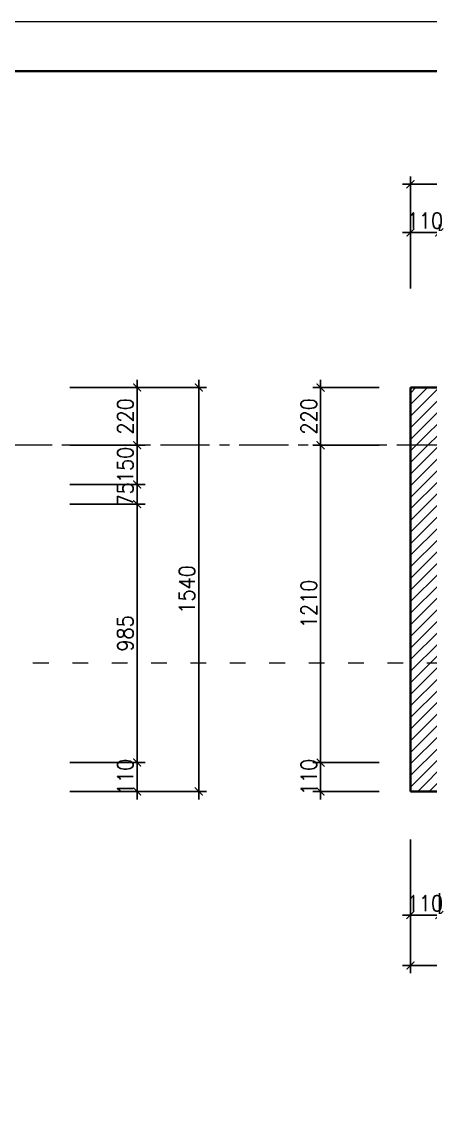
# Model space of a CAD drawing. Header units: millimetres. Extents: x -529782 to -142003, y -492574 to -273331.
# Drawn here: x -215221 to -213665, y -448462 to -444323 of the extents above; entities that cross this region are included whole.
import ezdxf

# ---------------------------------------------------------------- set-up
doc = ezdxf.new("R2010")
doc.units = ezdxf.units.MM
doc.header["$LTSCALE"] = 500
doc.header["$MEASUREMENT"] = 0
doc.header["$PDMODE"] = 3
doc.linetypes.add('ACAD_ISO03W100', pattern=[30, 12, -18])
doc.linetypes.add('CENTER', pattern=[2, 1.25, -0.25, 0.25, -0.25])
doc.layers.get('0').update_dxf_attribs({"linetype": 'CONTINUOUS', "lineweight": 13})
doc.layers.get('Defpoints').update_dxf_attribs({"color": 255, "linetype": 'CONTINUOUS', "lineweight": 13})
for name, color, linetype, lineweight in [('1.cat 30', 30, 'CONTINUOUS', 35), ('2.thay 145', 145, 'CONTINUOUS', 18), ('3.manh 08', 8, 'CONTINUOUS', 9), ('7.tim 67', 67, 'CENTER', 9), ('CA.dim 08', 251, 'CONTINUOUS', 13)]:
    doc.layers.add(name, color=color, linetype=linetype, lineweight=lineweight)
doc.layers.add('HACH', color=250, linetype='CONTINUOUS')
doc.layers.add('THAY', color=7, linetype='CONTINUOUS')
doc.styles.get("Standard").update_dxf_attribs({"font": 'txt.shx', "width": 0.9})
doc.dimstyles.new('CA 30', dxfattribs={"dimscale": 0, "dimtxt": 60, "dimasz": 30, "dimexe": 30, "dimexo": 0, "dimgap": 15, "dimtad": 1, "dimdec": 0, "dimzin": 0, "dimdsep": 46, "dimtxsty": 'Standard', "dimblk": 'ARCHTICK', "dimcen": 0.09, "dimdle": 30, "dimclrd": 256, "dimclre": 256, "dimclrt": 7, "dimadec": 0, "dimazin": 0, "dimtfac": 1, "dimtdec": 0, "dimtix": 1, "dimtmove": 2, "dimatfit": 3, "dimldrblk": 'DOT', "dimfxl": 1, "dimtolj": 1, "dimtzin": 0, "dimarcsym": 0})

# ---------------------------------------------------------------- blocks, each defined once
blk = doc.blocks.new('khung co loan')
at = {"layer": '1.cat 30'}
blk.add_lwpolyline([(1158.281703106128, -14553.47590842255), (1158.281703106128, -303.4759079545038), (20658.28170374641, -303.4759079545038), (20658.28170374641, -14553.47590842255)], close=True, dxfattribs=at)
at = {"layer": '3.manh 08'}
blk.add_lwpolyline([(0, -14850.00000048772), (21000.00000000023, -14850.00000048772), (21000.00000000023, -4.877219907939434e-07), (0, -4.877219907939434e-07)], close=True, dxfattribs=at)
blk = doc.blocks.new('_ArchTick')
at = {"color": 1, "linetype": 'ByBlock', "const_width": 0.150000081}
blk.add_lwpolyline([(-0.5000002699998731, -0.5000002699998731), (0.5000002699998731, 0.5000002699998731)], dxfattribs=at)
blk = doc.blocks.new('*D839')
at = {"layer": 'CA.dim 08', "lineweight": -2, "transparency": 16777216}
for p, q in [((-214781.3162192126, -445687.8890876002), (-214781.3162192126, -445967.8890876002)), ((-215038.2292011281, -445717.8890876002), (-214751.3162192126, -445717.8890876002)), ((-215038.2292011281, -445937.8890876002), (-214751.3162192126, -445937.8890876002))]:
    blk.add_line(p, q, dxfattribs=at)
at = {"layer": 'Defpoints', "color": 0, "transparency": 16777216}
for p in [(-215038.2292011281, -445717.8890876002), (-215038.2292011281, -445937.8890876002), (-214781.3162192126, -445937.8890876002)]:
    blk.add_point(p, dxfattribs=at)
at = {"layer": 'CA.dim 08', "lineweight": -2, "transparency": 16777216, "xscale": 30, "yscale": 30, "zscale": 30}
for p, rotation in [((-214781.3162192126, -445717.8890876002), 90), ((-214781.3162192126, -445937.8890876002), 270)]:
    blk.add_blockref('_ArchTick', p, dxfattribs=dict(at, rotation=rotation))
at = {"layer": 'CA.dim 08', "color": 7, "transparency": 16777216, "insert": (-214826.3162192127, -445827.8890876), "char_height": 60, "attachment_point": 5, "rotation": 90}
blk.add_mtext('\\A1;220', dxfattribs=at)
blk = doc.blocks.new('_DOT')
at = {"color": 1, "linetype": 'ByBlock'}
blk.add_line((-0.5, 0), (-1, 0), dxfattribs=at)
at = {"color": 1, "linetype": 'ByBlock', "const_width": 0.5}
blk.add_lwpolyline([(-0.25, 0, 1), (0.25, 0, 1)], format="xyb", close=True, dxfattribs=at)
blk = doc.blocks.new('DOT')
at = {"layer": 'THAY', "color": 0, "linetype": 'ByBlock'}
blk.add_line((-0.5, 0), (-1, 0), dxfattribs=at)
at = {"layer": 'THAY', "color": 0, "linetype": 'ByBlock', "const_width": 0.5}
blk.add_lwpolyline([(-0.25, 0, 1), (0.25, 0, 1)], format="xyb", close=True, dxfattribs=at)
blk = doc.blocks.new('*D840')
at = {"layer": 'CA.dim 08', "lineweight": -2, "transparency": 16777216}
for p, q in [((-214781.3162192126, -445907.8890876002), (-214781.3162192126, -446117.8890876002)), ((-215038.2292011281, -445937.8890876002), (-214751.3162192126, -445937.8890876002)), ((-215038.2292011281, -446087.8890876002), (-214751.3162192126, -446087.8890876002))]:
    blk.add_line(p, q, dxfattribs=at)
at = {"layer": 'Defpoints', "color": 0, "transparency": 16777216}
for p in [(-215038.2292011281, -445937.8890876002), (-215038.2292011281, -446087.8890876002), (-214781.3162192126, -446087.8890876002)]:
    blk.add_point(p, dxfattribs=at)
at = {"layer": 'CA.dim 08', "lineweight": -2, "transparency": 16777216, "xscale": 30, "yscale": 30, "zscale": 30}
for p, rotation in [((-214781.3162192126, -445937.8890876002), 90), ((-214781.3162192126, -446087.8890876002), 270)]:
    blk.add_blockref('_ArchTick', p, dxfattribs=dict(at, rotation=rotation))
at = {"layer": 'CA.dim 08', "color": 7, "transparency": 16777216, "insert": (-214826.3162192127, -446012.8890876), "char_height": 60, "attachment_point": 5, "rotation": 90}
blk.add_mtext('\\A1;150', dxfattribs=at)
blk = doc.blocks.new('*D841')
at = {"layer": 'CA.dim 08', "lineweight": -2, "transparency": 16777216}
for p, q in [((-214781.3162192126, -446087.8890876002), (-214781.3162192126, -446057.8890876002)), ((-215038.2292011281, -446087.8890876002), (-214751.3162192126, -446087.8890876002)), ((-214781.3162192126, -446087.8890876002), (-214781.3162192126, -446162.8890876002)), ((-215038.2292011281, -446162.8890876002), (-214751.3162192126, -446162.8890876002)), ((-214781.3162192126, -446162.8890876002), (-214781.3162192126, -446192.8890876002))]:
    blk.add_line(p, q, dxfattribs=at)
at = {"layer": 'Defpoints', "color": 0, "transparency": 16777216}
for p in [(-215038.2292011281, -446087.8890876002), (-215038.2292011281, -446162.8890876002), (-214781.3162192126, -446162.8890876002)]:
    blk.add_point(p, dxfattribs=at)
at = {"layer": 'CA.dim 08', "lineweight": -2, "transparency": 16777216, "xscale": 30, "yscale": 30, "zscale": 30}
for p, rotation in [((-214781.3162192126, -446087.8890876002), 270), ((-214781.3162192126, -446162.8890876002), 90)]:
    blk.add_blockref('_ArchTick', p, dxfattribs=dict(at, rotation=rotation))
at = {"layer": 'CA.dim 08', "color": 7, "transparency": 16777216, "insert": (-214826.3162192127, -446125.3890876), "char_height": 60, "attachment_point": 5, "rotation": 90}
blk.add_mtext('\\A1;75', dxfattribs=at)
blk = doc.blocks.new('*D842')
at = {"layer": 'CA.dim 08', "lineweight": -2, "transparency": 16777216}
for p, q in [((-214781.3162192126, -446132.8890876002), (-214781.3162192126, -447177.8890876002)), ((-215038.2292011281, -446162.8890876002), (-214751.3162192126, -446162.8890876002)), ((-215038.2292011281, -447147.8890876002), (-214751.3162192126, -447147.8890876002))]:
    blk.add_line(p, q, dxfattribs=at)
at = {"layer": 'Defpoints', "color": 0, "transparency": 16777216}
for p in [(-215038.2292011281, -446162.8890876002), (-215038.2292011281, -447147.8890876002), (-214781.3162192126, -447147.8890876002)]:
    blk.add_point(p, dxfattribs=at)
at = {"layer": 'CA.dim 08', "lineweight": -2, "transparency": 16777216, "xscale": 30, "yscale": 30, "zscale": 30}
for p, rotation in [((-214781.3162192126, -446162.8890876002), 90), ((-214781.3162192126, -447147.8890876002), 270)]:
    blk.add_blockref('_ArchTick', p, dxfattribs=dict(at, rotation=rotation))
at = {"layer": 'CA.dim 08', "color": 7, "transparency": 16777216, "insert": (-214826.3162192126, -446655.3890876), "char_height": 60, "attachment_point": 5, "rotation": 90}
blk.add_mtext('\\A1;985', dxfattribs=at)
blk = doc.blocks.new('*D843')
at = {"layer": 'CA.dim 08', "lineweight": -2, "transparency": 16777216}
for p, q in [((-215038.2292011281, -447147.8890876002), (-214751.3162192126, -447147.8890876002)), ((-214781.3162192126, -447147.8890876002), (-214781.3162192126, -447117.8890876002)), ((-214781.3162192126, -447147.8890876002), (-214781.3162192126, -447257.889087606)), ((-215038.2292011281, -447257.889087606), (-214751.3162192126, -447257.889087606)), ((-214781.3162192126, -447257.889087606), (-214781.3162192126, -447287.889087606))]:
    blk.add_line(p, q, dxfattribs=at)
at = {"layer": 'Defpoints', "color": 0, "transparency": 16777216}
for p in [(-215038.2292011281, -447147.8890876002), (-215038.2292011281, -447257.889087606), (-214781.3162192126, -447257.889087606)]:
    blk.add_point(p, dxfattribs=at)
at = {"layer": 'CA.dim 08', "lineweight": -2, "transparency": 16777216, "xscale": 30, "yscale": 30, "zscale": 30}
for p, rotation in [((-214781.3162192126, -447147.8890876002), 270), ((-214781.3162192126, -447257.889087606), 90)]:
    blk.add_blockref('_ArchTick', p, dxfattribs=dict(at, rotation=rotation))
at = {"layer": 'CA.dim 08', "color": 7, "transparency": 16777216, "insert": (-214826.3162192126, -447202.8890876029), "char_height": 60, "attachment_point": 5, "rotation": 90}
blk.add_mtext('\\A1;110', dxfattribs=at)
blk = doc.blocks.new('*D844')
at = {"layer": 'CA.dim 08', "lineweight": -2, "transparency": 16777216}
for p, q in [((-214546.7122412763, -445687.8890876002), (-214546.7122412763, -447287.889087606)), ((-215038.2292011281, -445717.8890876002), (-214516.7122412763, -445717.8890876002)), ((-215038.2292011281, -447257.889087606), (-214516.7122412763, -447257.889087606))]:
    blk.add_line(p, q, dxfattribs=at)
at = {"layer": 'Defpoints', "color": 0, "transparency": 16777216}
for p in [(-215038.2292011281, -445717.8890876002), (-215038.2292011281, -447257.889087606), (-214546.7122412763, -447257.889087606)]:
    blk.add_point(p, dxfattribs=at)
at = {"layer": 'CA.dim 08', "lineweight": -2, "transparency": 16777216, "xscale": 30, "yscale": 30, "zscale": 30}
for p, rotation in [((-214546.7122412763, -445717.8890876002), 90), ((-214546.7122412763, -447257.889087606), 270)]:
    blk.add_blockref('_ArchTick', p, dxfattribs=dict(at, rotation=rotation))
at = {"layer": 'CA.dim 08', "color": 7, "transparency": 16777216, "insert": (-214591.7122412763, -446487.8890876029), "char_height": 60, "attachment_point": 5, "rotation": 90}
blk.add_mtext('\\A1;1540', dxfattribs=at)
blk = doc.blocks.new('*D845')
at = {"layer": 'CA.dim 08', "lineweight": -2, "transparency": 16777216}
for p, q in [((-214082.4508115276, -445687.8890876002), (-214082.4508115276, -445967.8890876002)), ((-213859.0321443939, -445717.8890876002), (-214112.4508115276, -445717.8890876002)), ((-213859.0321443939, -445937.8890876002), (-214112.4508115276, -445937.8890876002))]:
    blk.add_line(p, q, dxfattribs=at)
at = {"layer": 'Defpoints', "color": 0, "transparency": 16777216}
for p in [(-213859.0321443939, -445717.8890876002), (-214082.4508115276, -445937.8890876002), (-213859.0321443939, -445937.8890876002)]:
    blk.add_point(p, dxfattribs=at)
at = {"layer": 'CA.dim 08', "lineweight": -2, "transparency": 16777216, "xscale": 30, "yscale": 30, "zscale": 30}
for p, rotation in [((-214082.4508115276, -445717.8890876002), 90), ((-214082.4508115276, -445937.8890876002), 270)]:
    blk.add_blockref('_ArchTick', p, dxfattribs=dict(at, rotation=rotation))
at = {"layer": 'CA.dim 08', "color": 7, "transparency": 16777216, "insert": (-214127.4508115276, -445827.8890876), "char_height": 60, "attachment_point": 5, "rotation": 90}
blk.add_mtext('\\A1;220', dxfattribs=at)
blk = doc.blocks.new('*D846')
at = {"layer": 'CA.dim 08', "lineweight": -2, "transparency": 16777216}
for p, q in [((-214082.4508115275, -445907.8890876002), (-214082.4508115275, -447177.8890876002)), ((-213859.0321443939, -445937.8890876002), (-214112.4508115275, -445937.8890876002)), ((-213859.0321443939, -447147.8890876002), (-214112.4508115275, -447147.8890876002))]:
    blk.add_line(p, q, dxfattribs=at)
at = {"layer": 'Defpoints', "color": 0, "transparency": 16777216}
for p in [(-213859.0321443939, -445937.8890876002), (-214082.4508115275, -447147.8890876002), (-213859.0321443939, -447147.8890876002)]:
    blk.add_point(p, dxfattribs=at)
at = {"layer": 'CA.dim 08', "lineweight": -2, "transparency": 16777216, "xscale": 30, "yscale": 30, "zscale": 30}
for p, rotation in [((-214082.4508115275, -445937.8890876002), 90), ((-214082.4508115275, -447147.8890876002), 270)]:
    blk.add_blockref('_ArchTick', p, dxfattribs=dict(at, rotation=rotation))
at = {"layer": 'CA.dim 08', "color": 7, "transparency": 16777216, "insert": (-214127.4508115276, -446542.8890876), "char_height": 60, "attachment_point": 5, "rotation": 90}
blk.add_mtext('\\A1;1210', dxfattribs=at)
blk = doc.blocks.new('*D847')
at = {"layer": 'CA.dim 08', "lineweight": -2, "transparency": 16777216}
for p, q in [((-213859.0321443939, -447147.8890876002), (-214112.4508115275, -447147.8890876002)), ((-214082.4508115275, -447147.8890876002), (-214082.4508115275, -447117.8890876002)), ((-214082.4508115275, -447147.8890876002), (-214082.4508115275, -447257.8890876002)), ((-213859.0321443939, -447257.8890876002), (-214112.4508115275, -447257.8890876002)), ((-214082.4508115275, -447257.8890876002), (-214082.4508115275, -447287.8890876002))]:
    blk.add_line(p, q, dxfattribs=at)
at = {"layer": 'Defpoints', "color": 0, "transparency": 16777216}
for p in [(-213859.0321443939, -447147.8890876002), (-214082.4508115275, -447257.8890876002), (-213859.0321443939, -447257.8890876002)]:
    blk.add_point(p, dxfattribs=at)
at = {"layer": 'CA.dim 08', "lineweight": -2, "transparency": 16777216, "xscale": 30, "yscale": 30, "zscale": 30}
for p, rotation in [((-214082.4508115275, -447147.8890876002), 270), ((-214082.4508115275, -447257.8890876002), 90)]:
    blk.add_blockref('_ArchTick', p, dxfattribs=dict(at, rotation=rotation))
at = {"layer": 'CA.dim 08', "color": 7, "transparency": 16777216, "insert": (-214127.4508115276, -447202.8890876), "char_height": 60, "attachment_point": 5, "rotation": 90}
blk.add_mtext('\\A1;110', dxfattribs=at)
blk = doc.blocks.new('*D854')
at = {"layer": 'CA.dim 08', "lineweight": -2, "transparency": 16777216}
for p, q in [((-213740.2932666084, -445126.7197092463), (-213770.2932666084, -445126.7197092463)), ((-213740.2932666084, -445340.1139941132), (-213740.2932666084, -445096.7197092463)), ((-213740.2932666084, -445126.7197092463), (-213630.2932666084, -445126.7197092463)), ((-213630.2932666084, -445340.1139941132), (-213630.2932666084, -445096.7197092463)), ((-213630.2932666084, -445126.7197092463), (-213600.2932666084, -445126.7197092463))]:
    blk.add_line(p, q, dxfattribs=at)
at = {"layer": 'Defpoints', "color": 0, "transparency": 16777216}
for p in [(-213630.2932666084, -445126.7197092463), (-213740.2932666084, -445340.1139941132), (-213630.2932666084, -445340.1139941132)]:
    blk.add_point(p, dxfattribs=at)
at = {"layer": 'CA.dim 08', "lineweight": -2, "transparency": 16777216, "xscale": 30, "yscale": 30, "zscale": 30}
blk.add_blockref('_ArchTick', (-213740.2932666084, -445126.7197092463), dxfattribs=at)
at = {"layer": 'CA.dim 08', "lineweight": -2, "transparency": 16777216, "xscale": 30, "yscale": 30, "zscale": 30, "rotation": 180}
blk.add_blockref('_ArchTick', (-213630.2932666084, -445126.7197092463), dxfattribs=at)
at = {"layer": 'CA.dim 08', "color": 7, "transparency": 16777216, "insert": (-213685.2932666084, -445081.7197092463), "char_height": 60, "attachment_point": 5}
blk.add_mtext('\\A1;110', dxfattribs=at)
blk = doc.blocks.new('*D859')
at = {"layer": 'CA.dim 08', "lineweight": -2, "transparency": 16777216}
for p, q in [((-213740.2932666084, -445340.1139941132), (-213740.2932666084, -444912.9659336547)), ((-210690.2932666084, -445340.1139941132), (-210690.2932666084, -444912.9659336547)), ((-213770.2932666084, -444942.9659336547), (-210660.2932666084, -444942.9659336547))]:
    blk.add_line(p, q, dxfattribs=at)
at = {"layer": 'Defpoints', "color": 0, "transparency": 16777216}
for p in [(-210690.2932666084, -444942.9659336547), (-213740.2932666084, -445340.1139941132), (-210690.2932666084, -445340.1139941132)]:
    blk.add_point(p, dxfattribs=at)
at = {"layer": 'CA.dim 08', "lineweight": -2, "transparency": 16777216, "xscale": 30, "yscale": 30, "zscale": 30, "rotation": 180}
blk.add_blockref('_ArchTick', (-213740.2932666084, -444942.9659336547), dxfattribs=at)
at = {"layer": 'CA.dim 08', "lineweight": -2, "transparency": 16777216, "xscale": 30, "yscale": 30, "zscale": 30}
blk.add_blockref('_ArchTick', (-210690.2932666084, -444942.9659336547), dxfattribs=at)
at = {"layer": 'CA.dim 08', "color": 7, "transparency": 16777216, "insert": (-212215.2932666084, -444897.9659336547), "char_height": 60, "attachment_point": 5}
blk.add_mtext('\\A1;3050', dxfattribs=at)
blk = doc.blocks.new('*D860')
at = {"layer": 'CA.dim 08', "lineweight": -2, "transparency": 16777216}
for p, q in [((-213740.2932666084, -447440.4341369509), (-213740.2932666084, -447758.9556624941)), ((-213630.2932666084, -447440.4341369509), (-213630.2932666084, -447758.9556624941)), ((-213740.2932666084, -447728.9556624941), (-213770.2932666084, -447728.9556624941)), ((-213740.2932666084, -447728.9556624941), (-213630.2932666084, -447728.9556624941)), ((-213630.2932666084, -447728.9556624941), (-213600.2932666084, -447728.9556624941))]:
    blk.add_line(p, q, dxfattribs=at)
at = {"layer": 'Defpoints', "color": 0, "transparency": 16777216}
for p in [(-213740.2932666084, -447440.4341369509), (-213630.2932666084, -447440.4341369509), (-213630.2932666084, -447728.9556624941)]:
    blk.add_point(p, dxfattribs=at)
at = {"layer": 'CA.dim 08', "lineweight": -2, "transparency": 16777216, "xscale": 30, "yscale": 30, "zscale": 30}
blk.add_blockref('_ArchTick', (-213740.2932666084, -447728.9556624941), dxfattribs=at)
at = {"layer": 'CA.dim 08', "lineweight": -2, "transparency": 16777216, "xscale": 30, "yscale": 30, "zscale": 30, "rotation": 180}
blk.add_blockref('_ArchTick', (-213630.2932666084, -447728.9556624941), dxfattribs=at)
at = {"layer": 'CA.dim 08', "color": 7, "transparency": 16777216, "insert": (-213685.2932666084, -447683.9556624941), "char_height": 60, "attachment_point": 5}
blk.add_mtext('\\A1;110', dxfattribs=at)
blk = doc.blocks.new('*D865')
at = {"layer": 'CA.dim 08', "lineweight": -2, "transparency": 16777216}
for p, q in [((-213740.2932666084, -447440.4341369509), (-213740.2932666084, -447951.1179391042)), ((-210690.2932666084, -447440.4341369509), (-210690.2932666084, -447951.1179391042)), ((-213770.2932666084, -447921.1179391042), (-210660.2932666084, -447921.1179391042))]:
    blk.add_line(p, q, dxfattribs=at)
at = {"layer": 'Defpoints', "color": 0, "transparency": 16777216}
for p in [(-213740.2932666084, -447440.4341369509), (-210690.2932666084, -447440.4341369509), (-210690.2932666084, -447921.1179391042)]:
    blk.add_point(p, dxfattribs=at)
at = {"layer": 'CA.dim 08', "lineweight": -2, "transparency": 16777216, "xscale": 30, "yscale": 30, "zscale": 30, "rotation": 180}
blk.add_blockref('_ArchTick', (-213740.2932666084, -447921.1179391042), dxfattribs=at)
at = {"layer": 'CA.dim 08', "lineweight": -2, "transparency": 16777216, "xscale": 30, "yscale": 30, "zscale": 30}
blk.add_blockref('_ArchTick', (-210690.2932666084, -447921.1179391042), dxfattribs=at)
at = {"layer": 'CA.dim 08', "color": 7, "transparency": 16777216, "insert": (-212215.2932666084, -447876.1179391042), "char_height": 60, "attachment_point": 5}
blk.add_mtext('\\A1;3050', dxfattribs=at)

msp = doc.modelspace()

# ---------------------------------------------------------------- hatches: boundary and pattern name
at = {"layer": 'HACH'}
h = msp.add_hatch(dxfattribs=at)
h.set_pattern_fill('ANSI31', color=256, scale=250, style=0)
h.set_pattern_definition([(45, (-115655.253892853, -20307.45422743808), (-22.09708691207961, 22.09708691207961), [])])
h.paths.add_polyline_path([(-213740.2932666084, -445717.8890875999), (-213740.2932666084, -447257.8890875999), (-212260.2932666084, -447257.8890875999), (-212260.2932666084, -447147.8890875999), (-213630.2932666084, -447147.8890875999), (-213630.2932666084, -445937.8890875999), (-213489.3060550423, -445937.8890875999), (-211890.2932666084, -445937.8890875999), (-211890.2932666084, -445717.8890875999)])
h.paths.add_polyline_path([(-211290.2932666084, -445717.8890875999), (-211290.2932666084, -446162.8890875999), (-210910.2932666085, -446162.8890875999), (-210910.2932666084, -447147.8890875999), (-211510.2932666084, -447147.8890876216), (-211510.2932666084, -447257.8890876216), (-210690.2932666084, -447257.889087592), (-210690.2932666084, -446047.8890875999), (-210910.2932666084, -446047.8890875999), (-210910.2932666084, -446087.8890875999), (-211215.2932666084, -446087.8890875999), (-211215.2932666084, -445937.8890875999), (-210910.2932666084, -445937.8890875999), (-210910.2932666084, -445827.8890875999), (-210690.2932666084, -445827.8890875999), (-210690.2932666084, -445717.8890875999)])

# ---------------------------------------------------------------- linework, layer by layer
at = {"layer": '1.cat 30'}
for p, q in [((-213740.2932666084, -447257.8890875999), (-213740.2932666084, -445717.8890875999)), ((-213740.2932666084, -445717.8890875999), (-211890.2932666084, -445717.8890875999)), ((-213740.2932666084, -447257.8890875999), (-212260.2932666084, -447257.8890875999))]:
    msp.add_line(p, q, dxfattribs=at)
at = {"layer": '2.thay 145', "color": 1, "linetype": 'ACAD_ISO03W100', "ltscale": 0.01}
msp.add_line((-219527.9907065821, -446767.4020717049), (-209383.353689787, -446767.4020717049), dxfattribs=at)
at = {"layer": '7.tim 67', "ltscale": 0.3}
msp.add_line((-209105.1267839664, -445937.8890875999), (-219748.2968995355, -445937.8890875999), dxfattribs=at)

# ---------------------------------------------------------------- block references
at = {"layer": '2.thay 145', "xscale": 0.6209623455069959, "yscale": 0.6209623455069959, "zscale": 0.6209623455069959}
msp.add_blockref('khung co loan', (-220467.5462226541, -444323.1591949441), dxfattribs=at)

# ---------------------------------------------------------------- dimensions: what is measured, and where the dimension line sits
at = {"layer": 'CA.dim 08'}
for base, p1, p2, picture, middle in [((-210690.2932666084, -444942.9659336547), (-213740.2932666084, -445340.1139941132), (-210690.2932666084, -445340.1139941132), '*D859', (-212215.2932666084, -444897.9659336547)), ((-213630.2932666084, -445126.7197092463), (-213740.2932666084, -445340.1139941132), (-213630.2932666084, -445340.1139941132), '*D854', (-213685.2932666084, -445081.7197092463)), ((-213630.2932666084, -447728.9556624941), (-213740.2932666084, -447440.4341369509), (-213630.2932666084, -447440.4341369509), '*D860', (-213685.2932666084, -447683.9556624941)), ((-210690.2932666084, -447921.1179391042), (-213740.2932666084, -447440.4341369509), (-210690.2932666084, -447440.4341369509), '*D865', (-212215.2932666084, -447876.1179391042))]:
    dim = msp.add_linear_dim(base=base, p1=p1, p2=p2, dimstyle='CA 30', override={"dimscale": 1, "dimldrblk": 'DOT'}, dxfattribs=at)
    dim.commit()
    dim.dimension.update_dxf_attribs({"geometry": picture, "text_midpoint": middle})
for base, p1, p2, picture, middle in [((-214781.3162192126, -445937.8890876002), (-215038.229201128, -445717.8890875999), (-215038.229201128, -445937.8890875999), '*D839', (-214826.3162192127, -445827.8890876)), ((-214546.7122412763, -447257.889087606), (-215038.229201128, -445717.8890875999), (-215038.229201128, -447257.8890876058), '*D844', (-214591.7122412763, -446487.8890876029)), ((-214082.4508115276, -445937.8890876002), (-213859.0321443938, -445717.8890875999), (-213859.0321443938, -445937.8890875999), '*D845', (-214127.4508115276, -445827.8890876)), ((-214781.3162192126, -446087.8890876002), (-215038.229201128, -445937.8890875999), (-215038.229201128, -446087.8890875999), '*D840', (-214826.3162192127, -446012.8890876)), ((-214082.4508115275, -447147.8890876002), (-213859.0321443938, -445937.8890875999), (-213859.0321443938, -447147.8890875999), '*D846', (-214127.4508115276, -446542.8890876)), ((-214781.3162192126, -446162.8890876002), (-215038.229201128, -446087.8890875999), (-215038.229201128, -446162.8890875999), '*D841', (-214826.3162192127, -446125.3890876)), ((-214781.3162192126, -447147.8890876002), (-215038.229201128, -446162.8890875999), (-215038.229201128, -447147.8890875999), '*D842', (-214826.3162192126, -446655.3890876)), ((-214781.3162192126, -447257.889087606), (-215038.229201128, -447147.8890875999), (-215038.229201128, -447257.8890876058), '*D843', (-214826.3162192126, -447202.8890876029)), ((-214082.4508115275, -447257.8890876002), (-213859.0321443938, -447147.8890875999), (-213859.0321443938, -447257.8890875999), '*D847', (-214127.4508115276, -447202.8890876))]:
    dim = msp.add_linear_dim(base=base, p1=p1, p2=p2, angle=90, dimstyle='CA 30', override={"dimscale": 1, "dimldrblk": 'DOT'}, dxfattribs=at)
    dim.commit()
    dim.dimension.update_dxf_attribs({"geometry": picture, "text_midpoint": middle})

doc.saveas('drawing.dxf')
